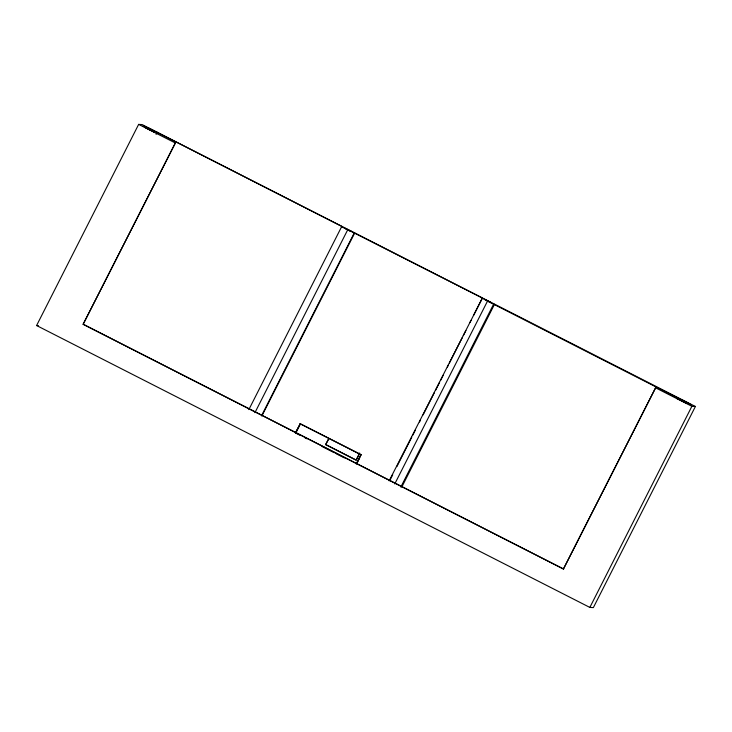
<?xml version="1.0" encoding="UTF-8"?>
<svg xmlns="http://www.w3.org/2000/svg" width="732" height="732" viewBox="0 0 732 732"><rect width="100%" height="100%" fill="white"/><g stroke="black" fill="none" stroke-linecap="round" stroke-linejoin="round"><path stroke-width="1.1" d="M36.6 325.52L138.641 124.394L142.154 124.577L695.4 406.48L593.359 607.606L589.846 607.423L36.6 325.52L38.357 325.612M156.09 134.34L157.115 132.309L342.549 226.792L341.606 226.746L248.853 409.591M83.128 324.303L175.351 142.996L83.128 324.303L563.42 569.029L655.643 387.722L563.42 569.029M254.928 412.683L347.691 229.839L349.283 230.644M261.48 415.803L354.233 232.968L482.379 298.043L389.15 480.86M261.946 415.831L354.709 232.986M295.38 432.868L300.257 423.737L361.288 454.728M295.618 432.877L300.257 423.737M295.856 432.896L300.495 423.755M359.65 452.998L356.036 460.108L325.639 444.617L328.732 438.523M325.639 444.617L328.97 438.532M358.854 455.039L356.274 460.117L325.877 444.626M356.182 463.85L361.05 454.718L356.411 463.859M357.161 462.853L359.741 457.775M390.138 479.872L392.709 474.793M396.836 466.659L411.777 437.205M412.811 435.174L415.383 430.096M419.509 421.971L420.534 419.939M423.114 414.861L434.451 392.508M435.485 390.476L439.603 382.351M440.637 380.32L443.217 375.242M447.334 367.116L448.368 365.085M449.393 363.054L462.276 337.662M463.31 335.631L465.891 330.553M470.008 322.419L471.042 320.387M473.622 315.309L481.866 299.059M394.758 483.934L487.521 301.09L691.191 404.869L681.831 400.212M400.843 487.027L493.597 304.192M401.777 487.082L494.539 304.238M589.846 607.423L691.886 406.297L695.4 406.48M143.783 126.05L157.115 132.309M151.972 130.653L143.088 126.014L152.668 130.689M154.068 132.153L154.544 132.181L145.421 127.533L151.497 130.625L149.474 129.491M676.917 398.565L690.715 404.842M681.126 400.175L683.935 401.712M354.233 232.968L348.716 230.26M349.475 230.635L351.195 231.413L345.12 228.32L347.92 229.857M341.606 226.746L347.691 229.839M138.641 124.394L175.351 142.996M655.405 387.713L691.886 406.297M300.019 423.727L360.821 454.7M83.366 324.313L563.649 569.038M295.774 433.115L299.827 435.183M304.887 437.763L306.918 438.797M322.117 446.538L334.277 452.733M336.299 453.767L344.406 457.893M486.972 300.706L484.95 299.571L491.026 302.664L481.912 298.015M147.69 127.697L153.61 130.735L147.69 127.697M682.7 400.303L688.62 403.341L682.7 400.303M680.595 400.194L686.506 403.231L680.595 400.194"/></g></svg>
